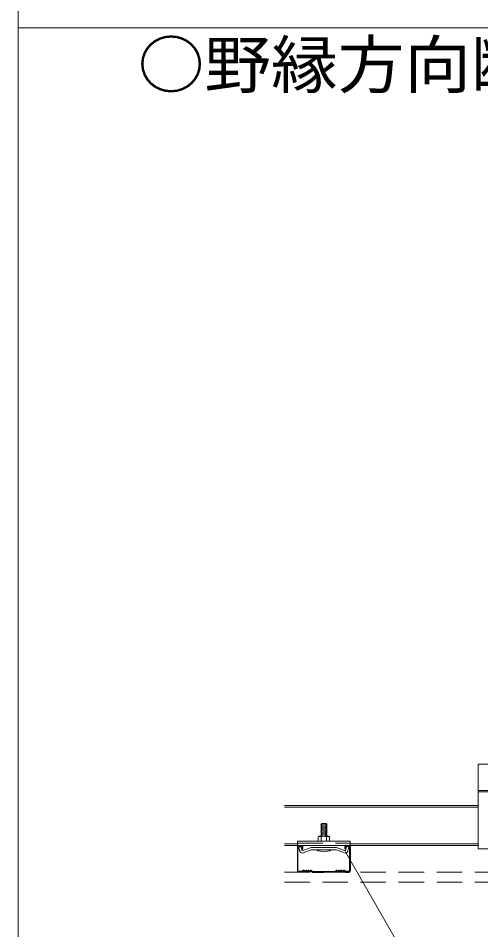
# Model space of a CAD drawing. Units: millimetres on the paper, enlarged 30 times, with parts at other scales. Extents: x -5790 to 5910, y -4184 to 4114.
# Drawn here: x -5790 to -5134, y -1215 to 78 of the extents above; entities that cross this region are included whole.
import ezdxf
from ezdxf.enums import TextEntityAlignment as Align

# ---------------------------------------------------------------- set-up
doc = ezdxf.new("R2010")
doc.units = ezdxf.units.MM
doc.header["$LTSCALE"] = 30
doc.linetypes.add('DASHED1', pattern=[1.8, 1.2, -0.6])
for name, color, linetype, lineweight in [('3-1_吊り材', 7, 'Continuous', 18), ('3-2_野縁受け', 3, 'Continuous', 18), ('3-3_野縁', 2, 'Continuous', 25), ('3-6_文字', 7, 'Continuous', 18), ('3-A_クリップ', 7, 'Continuous', 18), ('3-B_ビス', 3, 'Continuous', 18), ('3-C_パネル', 7, 'DASHED1', 18), ('F-2', 3, 'Continuous', 18), ('F-6_文字', 7, 'Continuous', 18)]:
    doc.layers.add(name, color=color, linetype=linetype, lineweight=lineweight)
doc.styles.add('ＭＳ ゴシック', font='')
doc.styles.get('ＭＳ ゴシック').set_extended_font_data('MS Gothic')

msp = doc.modelspace()

# ---------------------------------------------------------------- linework, layer by layer
at = {"layer": '3-1_吊り材'}
for p, q in [((-5138.28, -980.04), (-5093.28, -980.04)), ((-5138.28, -1017.24), (-5093.28, -1017.24)), ((-5138.28, -1019.31), (-5093.28, -1019.31))]:
    msp.add_line(p, q, dxfattribs=at)
msp.add_lwpolyline([(-5093.28, -1100.04), (-5138.28, -1100.04), (-5138.28, -980.04)], dxfattribs=at)
at = {"layer": '3-2_野縁受け'}
for p, q in [((-5412.86, -1038.24), (-5138.28, -1038.24)), ((-5138.28, -1040.64), (-5412.86, -1040.64)), ((-5394.41, -1092.84), (-5412.86, -1092.84)), ((-5412.86, -1095.24), (-5394.41, -1095.24)), ((-5138.28, -1092.84), (-5319.41, -1092.84)), ((-5319.41, -1095.24), (-5138.28, -1095.24))]:
    msp.add_line(p, q, dxfattribs=at)
at = {"layer": '3-3_野縁'}
for p, q in [((-5394.41, -1096.74), (-5394.41, -1131.17)), ((-5393.66, -1131.17), (-5393.66, -1096.74)), ((-5392.91, -1095.24), (-5388.41, -1095.24)), ((-5388.41, -1095.99), (-5392.91, -1095.99)), ((-5387.66, -1096.74), (-5387.66, -1099.74)), ((-5386.91, -1099.74), (-5386.91, -1096.74)), ((-5326.91, -1099.74), (-5326.91, -1096.74)), ((-5326.16, -1096.74), (-5326.16, -1099.74)), ((-5325.41, -1095.24), (-5320.91, -1095.24)), ((-5320.91, -1095.99), (-5325.41, -1095.99)), ((-5320.16, -1131.17), (-5320.16, -1096.74)), ((-5319.41, -1096.74), (-5319.41, -1131.17)), ((-5387.66, -1099.74), (-5386.91, -1099.74)), ((-5326.16, -1099.74), (-5326.91, -1099.74)), ((-5392.91, -1131.99), (-5387.52, -1131.99)), ((-5387.52, -1131.99), (-5392.9, -1131.99)), ((-5387.52, -1132.74), (-5392.9, -1132.74)), ((-5387.52, -1132.74), (-5392.9, -1132.74)), ((-5385.93, -1130.71), (-5386.99, -1131.77)), ((-5386.99, -1131.77), (-5385.93, -1130.71)), ((-5385.4, -1131.24), (-5386.46, -1132.3)), ((-5385.4, -1131.24), (-5386.46, -1132.3)), ((-5374.9, -1131.24), (-5373.84, -1132.3)), ((-5374.37, -1130.71), (-5373.31, -1131.77)), ((-5372.8, -1132.74), (-5356.92, -1132.74)), ((-5372.78, -1131.99), (-5341.02, -1131.99)), ((-5341.04, -1132.74), (-5356.92, -1132.74)), ((-5339.43, -1130.71), (-5340.49, -1131.77)), ((-5338.9, -1131.24), (-5339.96, -1132.3)), ((-5328.4, -1131.24), (-5327.34, -1132.3)), ((-5328.4, -1131.24), (-5327.34, -1132.3)), ((-5327.87, -1130.71), (-5326.81, -1131.77)), ((-5326.81, -1131.77), (-5327.87, -1130.71)), ((-5326.28, -1131.99), (-5320.9, -1131.99)), ((-5320.91, -1131.99), (-5326.28, -1131.99)), ((-5326.28, -1132.74), (-5320.9, -1132.74)), ((-5326.28, -1132.74), (-5320.9, -1132.74))]:
    msp.add_line(p, q, dxfattribs=at)
for centre, radius, start, end in [((-5392.91, -1096.74), 1.5, 90.00299, 180.00299), ((-5392.91, -1096.74), 0.75, 90, 180), ((-5388.41, -1096.74), 1.5, 0.00299, 90.00299), ((-5388.41, -1096.74), 0.75, 0.00699, 90), ((-5325.41, -1096.74), 1.5, 89.99699, 179.99699), ((-5325.41, -1096.74), 0.75, 90, 180), ((-5320.91, -1096.74), 1.5, 359.99699, 89.99699), ((-5320.91, -1096.74), 0.75, 0, 90), ((-5392.91, -1131.24), 1.5, 177.476, 270), ((-5392.91, -1131.24), 1.5, 177.476, 270), ((-5392.91, -1131.24), 0.75, 180, 270), ((-5387.52, -1131.24), 0.75, 270, 314.99998), ((-5387.52, -1131.24), 0.75, 269.99998, 314.99998), ((-5387.52, -1131.24), 1.5, 270, 315), ((-5387.52, -1131.24), 1.5, 270, 314.99998), ((-5385.4, -1131.24), 0.75, 46.39717, 135), ((-5383.52, -1129.27), 2.72, 226.39717, 313.60281), ((-5383.52, -1129.27), 1.97, 226.39717, 313.60281), ((-5381.65, -1131.24), 0.75, 36.86989, 133.60281), ((-5380.15, -1130.11), 1.88, 216.86989, 323.1301), ((-5380.15, -1130.11), 1.12, 216.86989, 323.1301), ((-5378.65, -1131.24), 0.75, 46.39717, 143.1301), ((-5378.65, -1131.24), 0.75, 36.86989, 143.1301), ((-5376.77, -1129.27), 2.72, 226.39717, 313.60281), ((-5376.77, -1129.27), 1.97, 226.39717, 313.60281), ((-5374.9, -1131.24), 0.75, 44.99998, 133.60281), ((-5372.78, -1131.24), 1.5, 225, 270), ((-5372.78, -1131.24), 0.75, 225, 270), ((-5341.02, -1131.24), 0.75, 270, 315), ((-5341.02, -1131.24), 1.5, 270, 315), ((-5338.9, -1131.24), 0.75, 46.39719, 135.00002), ((-5337.02, -1129.27), 2.72, 226.39719, 313.60283), ((-5337.02, -1129.27), 1.97, 226.39719, 313.60283), ((-5335.15, -1131.24), 0.75, 36.8699, 143.13011), ((-5335.15, -1131.24), 0.75, 36.8699, 133.60283), ((-5333.65, -1130.11), 1.88, 216.8699, 323.13011), ((-5333.65, -1130.11), 1.12, 216.8699, 323.13011), ((-5332.15, -1131.24), 0.75, 46.39719, 143.13011), ((-5330.27, -1129.27), 2.72, 226.39719, 313.60283), ((-5330.27, -1129.27), 1.97, 226.39719, 313.60283), ((-5328.4, -1131.24), 0.75, 45, 133.60283), ((-5326.28, -1131.24), 1.5, 225, 270), ((-5326.28, -1131.24), 1.5, 225.00002, 270), ((-5326.28, -1131.24), 0.75, 225.00002, 270), ((-5326.28, -1131.24), 0.75, 225, 270), ((-5320.91, -1131.24), 1.5, 270, 2.524), ((-5320.91, -1131.24), 1.5, 269.99997, 2.524), ((-5320.91, -1131.24), 0.75, 270, 0)]:
    msp.add_arc(centre, radius, start, end, dxfattribs=at)
at = {"layer": '3-6_文字'}
msp.add_line((-5326.31, -1104.35), (-5176.31, -1364.15), dxfattribs=at)
at = {"layer": '3-A_クリップ'}
for p, q in [((-5394.41, -1088.79), (-5394.41, -1095.24)), ((-5394.41, -1088.79), (-5319.41, -1088.79)), ((-5394.41, -1095.24), (-5319.41, -1095.24)), ((-5389.6, -1096.72), (-5392.84, -1097.9)), ((-5389.6, -1096.72), (-5392.84, -1097.9)), ((-5390.74, -1103.67), (-5392.84, -1097.9)), ((-5391.05, -1102.83), (-5392.84, -1097.9)), ((-5389.96, -1095.21), (-5392.21, -1095.21)), ((-5387.44, -1102.64), (-5389.6, -1096.72)), ((-5387.44, -1102.64), (-5389.6, -1096.72)), ((-5374.9, -1098.07), (-5387.44, -1102.64)), ((-5374.9, -1098.07), (-5356.91, -1098.07)), ((-5338.92, -1098.07), (-5356.91, -1098.07)), ((-5338.92, -1098.07), (-5356.91, -1098.07)), ((-5338.92, -1098.07), (-5356.91, -1098.07)), ((-5338.92, -1098.07), (-5327.82, -1102.11)), ((-5326.38, -1102.64), (-5324.75, -1096.56)), ((-5324.75, -1096.56), (-5321.41, -1097.45)), ((-5323, -1103.38), (-5321.41, -1097.45)), ((-5319.41, -1095.24), (-5319.41, -1088.79)), ((-5386.29, -1105.73), (-5374.75, -1101.52)), ((-5373.73, -1101.52), (-5374.75, -1101.52)), ((-5356.91, -1101.52), (-5373.73, -1101.52)), ((-5356.91, -1101.52), (-5340.09, -1101.52)), ((-5356.91, -1101.52), (-5342.31, -1101.52)), ((-5356.91, -1101.52), (-5343.19, -1101.52)), ((-5342.68, -1101.52), (-5340.09, -1101.52)), ((-5341.94, -1101.52), (-5339.07, -1101.52)), ((-5334.21, -1103.29), (-5339.07, -1101.52)), ((-5327.53, -1105.73), (-5335.32, -1102.89)), ((-5328.26, -1101.95), (-5326.38, -1102.64))]:
    msp.add_line(p, q, dxfattribs=at)
at = {"layer": '3-A_クリップ', "linetype": 'DASHED1'}
msp.add_line((-5394.41, -1091.79), (-5319.41, -1091.79), dxfattribs=at)
at = {"layer": '3-A_クリップ', "color": 4, "lineweight": 9}
msp.add_line((-5341.07, -1101.52), (-5343.59, -1101.52), dxfattribs=at)
at = {"layer": '3-A_クリップ'}
for centre, start, end in [((-5387.5, -1102.49), 200, 300), ((-5326.33, -1102.49), 245, 345)]:
    msp.add_arc(centre, 3.45, start, end, dxfattribs=at)
at = {"layer": '3-B_ビス'}
for p, q in [((-5352.41, -1065.76), (-5361.41, -1067.02)), ((-5361.41, -1067.02), (-5360.28, -1067.62)), ((-5352.41, -1067.26), (-5361.41, -1068.52)), ((-5361.41, -1068.52), (-5360.28, -1069.12)), ((-5352.41, -1068.76), (-5361.41, -1070.02)), ((-5361.41, -1070.02), (-5360.28, -1070.62)), ((-5352.41, -1070.26), (-5361.41, -1071.52)), ((-5361.41, -1071.52), (-5360.28, -1072.12)), ((-5352.41, -1071.76), (-5361.41, -1073.02)), ((-5360.28, -1064.02), (-5353.53, -1064.02)), ((-5360.28, -1082.04), (-5360.28, -1064.02)), ((-5352.41, -1064.26), (-5353.53, -1064.02)), ((-5353.53, -1082.04), (-5353.53, -1064.07)), ((-5352.41, -1065.76), (-5353.53, -1065.17)), ((-5352.41, -1067.26), (-5353.53, -1066.67)), ((-5352.41, -1068.76), (-5353.53, -1068.17)), ((-5352.41, -1070.26), (-5353.53, -1069.67)), ((-5352.41, -1071.76), (-5353.53, -1071.17)), ((-5365.16, -1083.54), (-5365.16, -1088.79)), ((-5364.16, -1082.29), (-5364.86, -1082.64)), ((-5364.16, -1082.29), (-5364.86, -1082.64)), ((-5363.66, -1082.04), (-5350.16, -1082.04)), ((-5363.12, -1082.17), (-5360.66, -1082.79)), ((-5363.12, -1082.17), (-5360.66, -1082.79)), ((-5361.41, -1073.02), (-5360.28, -1073.62)), ((-5352.41, -1073.26), (-5361.41, -1074.52)), ((-5361.41, -1074.52), (-5360.28, -1075.12)), ((-5352.41, -1074.76), (-5361.41, -1076.02)), ((-5361.41, -1076.02), (-5360.28, -1076.62)), ((-5352.41, -1076.26), (-5361.41, -1077.52)), ((-5361.41, -1077.52), (-5360.28, -1078.12)), ((-5352.41, -1077.76), (-5361.41, -1079.02)), ((-5361.41, -1079.02), (-5360.28, -1079.62)), ((-5352.41, -1079.26), (-5361.41, -1080.52)), ((-5361.41, -1080.52), (-5360.28, -1081.12)), ((-5361.41, -1080.52), (-5360.28, -1081.12)), ((-5352.41, -1080.76), (-5361.41, -1082.02)), ((-5352.41, -1080.76), (-5361.41, -1082.02)), ((-5360.66, -1082.79), (-5360.66, -1082.81)), ((-5360.66, -1082.81), (-5360.66, -1088.79)), ((-5353.58, -1082.63), (-5353.16, -1082.78)), ((-5353.58, -1082.63), (-5353.16, -1082.78)), ((-5352.41, -1073.26), (-5353.53, -1072.67)), ((-5352.41, -1074.76), (-5353.53, -1074.17)), ((-5352.41, -1076.26), (-5353.53, -1075.67)), ((-5352.41, -1077.76), (-5353.53, -1077.17)), ((-5352.41, -1079.26), (-5353.53, -1078.67)), ((-5352.41, -1080.76), (-5353.53, -1080.17)), ((-5352.41, -1080.76), (-5353.53, -1080.17)), ((-5352.83, -1082.04), (-5353.53, -1081.67)), ((-5352.83, -1082.04), (-5353.53, -1081.67)), ((-5350.69, -1082.17), (-5353.16, -1082.78)), ((-5350.69, -1082.17), (-5353.16, -1082.78)), ((-5353.16, -1082.78), (-5353.16, -1088.79)), ((-5349.67, -1082.28), (-5348.97, -1082.63)), ((-5349.67, -1082.28), (-5348.97, -1082.63)), ((-5348.66, -1083.54), (-5348.66, -1088.79)), ((-5365.16, -1088.79), (-5348.66, -1088.79)), ((-5346.41, -1101.52), (-5367.41, -1101.52))]:
    msp.add_line(p, q, dxfattribs=at)
msp.add_lwpolyline([(-5352.41, -1064.26), (-5361.41, -1065.52), (-5360.28, -1066.12)], dxfattribs=at)
for centre, radius, start, end in [((-5363.66, -1083.54), 1.5, 90, 180), ((-5363.48, -1083.63), 1.5, 75.94201, 116.60205), ((-5363.48, -1083.63), 1.5, 75.94201, 116.60205), ((-5356.91, -1091.79), 9.75, 70.01815, 112.61985), ((-5356.91, -1091.79), 9.75, 70.01815, 112.61985), ((-5350.33, -1083.63), 1.5, 63.73468, 103.86023), ((-5350.33, -1083.63), 1.5, 63.73468, 103.86023), ((-5350.16, -1083.54), 1.5, 0, 90), ((-5356.91, -1080.52), 23.48, 243.43494, 296.56505)]:
    msp.add_arc(centre, radius, start, end, dxfattribs=at)
at = {"layer": '3-C_パネル'}
for p, q in [((-5412.86, -1132.74), (-2112.58, -1132.74)), ((-5412.86, -1146.99), (-2112.58, -1146.99))]:
    msp.add_line(p, q, dxfattribs=at)
at = {"layer": 'F-2'}
for p, q in [((-5790.28, 4113.86), (-5790.28, -4136.14)), ((-5790.28, 63.86), (2082.69, 63.86))]:
    msp.add_line(p, q, dxfattribs=at)

# ---------------------------------------------------------------- texts
at = {"layer": 'F-6_文字', "style": 'ＭＳ ゴシック', "width": 1.05}
msp.add_text('\u3000○野縁方向断面図', height=65.98, dxfattribs=at).set_placement((-5715.28, -41.14), align=Align.BOTTOM_LEFT)

doc.saveas('drawing.dxf')
